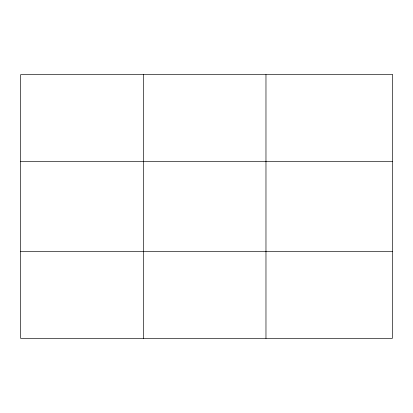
<?xml version="1.0" encoding="UTF-8"?>
<svg xmlns="http://www.w3.org/2000/svg" width="413" height="413" viewBox="0 0 413 413"><rect width="100%" height="100%" fill="white"/><g stroke="black" fill="none" stroke-linecap="round" stroke-linejoin="round"><path stroke-width="0.62" d="M143.311 74.619L143.311 338.381M265.972 74.619L265.972 338.381M20.65 161.659L392.35 161.659M20.65 251.341L392.35 251.341M392.35 74.619L392.35 338.381L20.65 338.381L20.65 74.619L392.35 74.619"/></g></svg>
